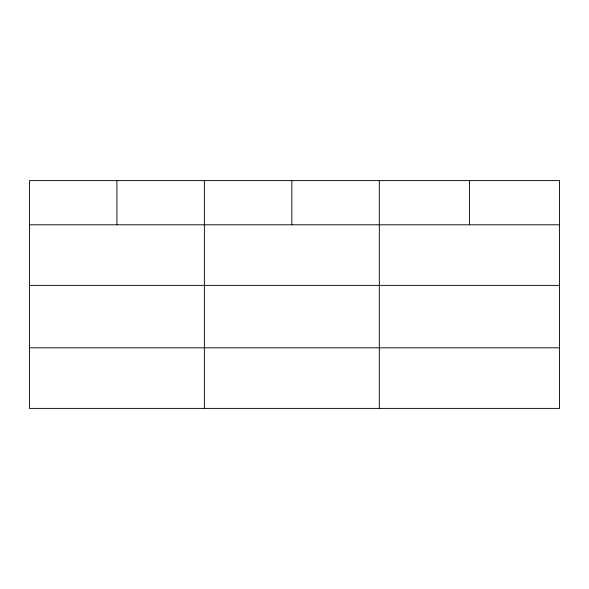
<?xml version="1.0" encoding="UTF-8"?>
<svg xmlns="http://www.w3.org/2000/svg" width="589" height="589" viewBox="0 0 589 589"><rect width="100%" height="100%" fill="white"/><g stroke="black" fill="none" stroke-linecap="round" stroke-linejoin="round"><path stroke-width="0.88" d="M559.55 285.378L559.55 180.609L29.45 180.609L29.45 408.391L559.55 408.391L559.55 285.378L29.45 285.378M29.45 224.792L559.55 224.792M29.45 347.804L559.55 347.804M469.433 180.609L469.433 224.792M379.316 180.609L379.316 408.391M291.849 180.609L291.849 224.792M204.383 180.609L204.383 408.391M116.916 180.609L116.916 224.792"/></g></svg>
